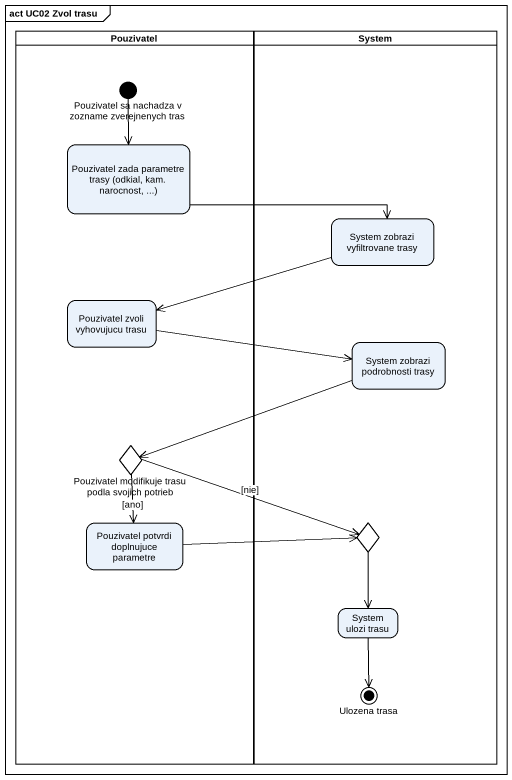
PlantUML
@startuml
mainframe act UC02 Zvol trasu
hide empty description
state Pouzivatel <<partition>> {
  state "Pouzivatel sa nachadza v zozname zverejnenych tras" as Pouzivatel_sa_nachadza_v <<start>>
  state "Pouzivatel zada parametre trasy (odkial, kam. narocnost, ...)" as Pouzivatel_zada_parametre
  state "Pouzivatel zvoli vyhovujucu trasu" as Pouzivatel_zvoli_vyhovujucu
  state "Pouzivatel modifikuje trasu podla svojich potrieb" as Pouzivatel_modifikuje_trasu <<choice>>
  state "Pouzivatel potvrdi doplnujuce parametre" as Pouzivatel_potvrdi
}
state System <<partition>> {
  state "System zobrazi vyfiltrovane trasy" as System_zobrazi_vyfiltrovane
  state "System zobrazi podrobnosti trasy" as System_zobrazi_podrobnosti
  state choice1 <<choice>>
  state "System ulozi trasu" as System_ulozi_trasu
  state "Ulozena trasa" as Ulozena_trasa <<end>>
}
Pouzivatel_sa_nachadza_v --> Pouzivatel_zada_parametre
Pouzivatel_zada_parametre -right-> System_zobrazi_vyfiltrovane
System_zobrazi_vyfiltrovane -left-> Pouzivatel_zvoli_vyhovujucu
Pouzivatel_zvoli_vyhovujucu -right-> System_zobrazi_podrobnosti
System_zobrazi_podrobnosti -left-> Pouzivatel_modifikuje_trasu
Pouzivatel_modifikuje_trasu --> Pouzivatel_potvrdi : [ano]
Pouzivatel_modifikuje_trasu -right-> choice1 : [nie]
Pouzivatel_potvrdi -right-> choice1
choice1 --> System_ulozi_trasu
System_ulozi_trasu --> Ulozena_trasa
@enduml
